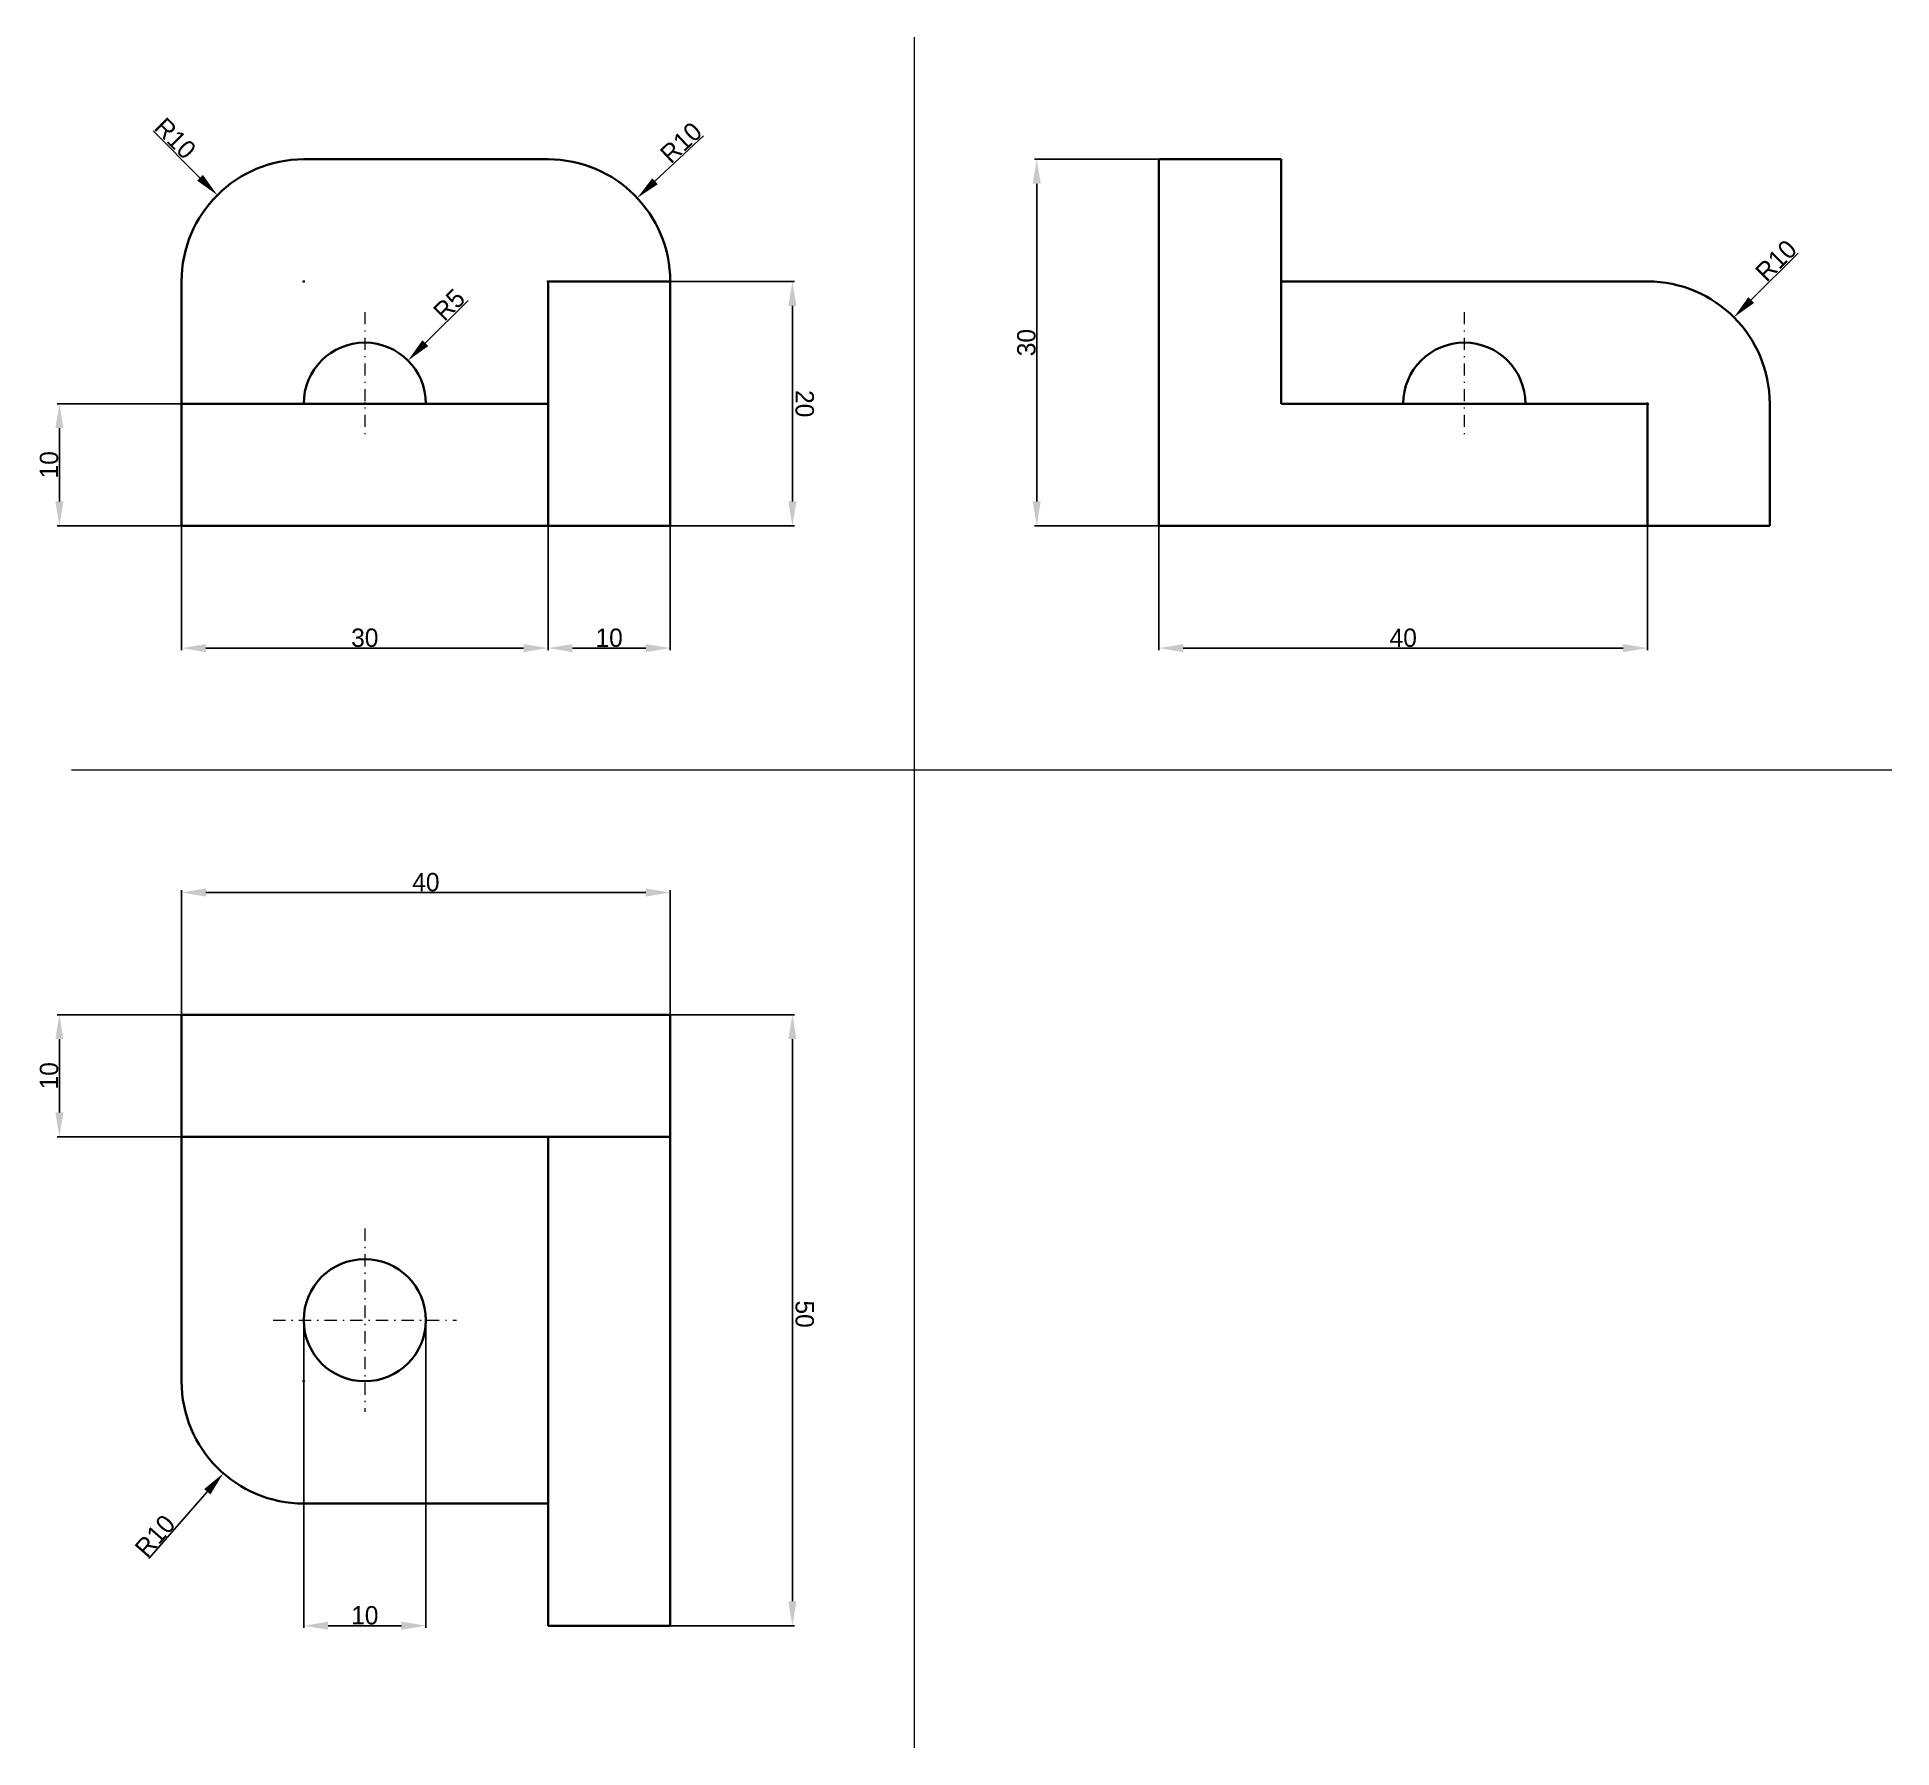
# Model space of a CAD drawing. Header units: inches. Extents: x -17 to 135, y -20 to 120.
import ezdxf

# ---------------------------------------------------------------- set-up
doc = ezdxf.new("R2010")
doc.units = ezdxf.units.IN
doc.header["$MEASUREMENT"] = 0
doc.linetypes.add('DASHDOTX2', pattern=[2, 1, -0.5, 0, -0.5])
for name, color, linetype, lineweight in [('kote', 18, 'Continuous', 15), ('pom crta', 90, 'Continuous', 15), ('simetrala', 10, 'DASHDOTX2', 15), ('vidljivi bridovi', 18, 'Continuous', 30)]:
    doc.layers.add(name, color=color, linetype=linetype, lineweight=lineweight)
doc.dimstyles.get("Standard").update_dxf_attribs({"dimtxt": 1.5, "dimasz": 2, "dimexe": 0.18, "dimexo": 0.0625, "dimgap": 0.09, "dimtad": 1, "dimdec": 0, "dimzin": 0, "dimdsep": 46, "dimtxsty": 'Standard', "dimcen": 0.09, "dimadec": 0, "dimazin": 0, "dimtfac": 1, "dimtdec": 0, "dimtofl": 0, "dimtmove": 0, "dimatfit": 3, "dimfxl": 1, "dimtolj": 1, "dimtzin": 0, "dimarcsym": 0})

# ---------------------------------------------------------------- blocks, each defined once
blk = doc.blocks.new('*D28')
at = {"layer": 'Defpoints', "color": 0, "transparency": 16777216}
for p in [(35, 50), (-5, 40), (35, 40)]:
    blk.add_point(p, dxfattribs=at)
at = {"layer": 'kote', "color": 0, "lineweight": -2, "transparency": 16777216}
for p, q in [((-5, 40.06), (-5, 50.18)), ((35, 40.06), (35, 50.18)), ((-3, 50), (33, 50))]:
    blk.add_line(p, q, dxfattribs=at)
at = {"layer": 'kote', "color": 0, "transparency": 16777216}
for points in [[(-3, 50.33), (-3, 49.67), (-5, 50)], [(33, 50.33), (33, 49.67), (35, 50)]]:
    blk.add_solid(points, dxfattribs=at)
at = {"layer": 'kote', "color": 0, "transparency": 16777216, "insert": (15, 50.84), "char_height": 1.5, "attachment_point": 5}
blk.add_mtext('\\A1;40', dxfattribs=at)
blk = doc.blocks.new('*D30')
at = {"layer": 'Defpoints', "color": 0, "transparency": 16777216}
for p in [(5, 15), (15, 15), (15, -10)]:
    blk.add_point(p, dxfattribs=at)
at = {"layer": 'kote', "color": 0, "lineweight": -2, "transparency": 16777216}
for p, q in [((5, 14.94), (5, -10.18)), ((15, 14.94), (15, -10.18)), ((7, -10), (13, -10))]:
    blk.add_line(p, q, dxfattribs=at)
at = {"layer": 'kote', "color": 0, "transparency": 16777216}
for points in [[(7, -9.67), (7, -10.33), (5, -10)], [(13, -9.67), (13, -10.33), (15, -10)]]:
    blk.add_solid(points, dxfattribs=at)
at = {"layer": 'kote', "color": 0, "transparency": 16777216, "insert": (10, -9.16), "char_height": 1.5, "attachment_point": 5}
blk.add_mtext('\\A1;10', dxfattribs=at)
blk = doc.blocks.new('*D32')
at = {"layer": 'Defpoints', "color": 0, "transparency": 16777216}
for p in [(5, 10), (-1.58, 2.47)]:
    blk.add_point(p, dxfattribs=at)
at = {"layer": 'kote', "color": 0, "lineweight": -2, "transparency": 16777216}
for p, q in [((4.91, 10), (5.09, 10)), ((5, 9.91), (5, 10.09)), ((-7.67, -4.5), (-2.89, 0.96))]:
    blk.add_line(p, q, dxfattribs=at)
at = {"layer": 'kote', "color": 0, "transparency": 16777216}
blk.add_solid([(-3.15, 1.18), (-2.64, 0.74), (-1.58, 2.47)], dxfattribs=at)
at = {"layer": 'kote', "color": 0, "transparency": 16777216, "insert": (-7.17, -2.66), "char_height": 1.5, "attachment_point": 5, "rotation": 48.8618}
blk.add_mtext('\\A1;R10', dxfattribs=at)
blk = doc.blocks.new('*D33')
at = {"layer": 'Defpoints', "color": 0, "transparency": 16777216}
for p in [(25, 80), (35, 80), (35, 70)]:
    blk.add_point(p, dxfattribs=at)
at = {"layer": 'kote', "color": 0, "lineweight": -2, "transparency": 16777216}
for p, q in [((25, 79.94), (25, 69.82)), ((35, 79.94), (35, 69.82)), ((27, 70), (33, 70))]:
    blk.add_line(p, q, dxfattribs=at)
at = {"layer": 'kote', "color": 0, "transparency": 16777216}
for points in [[(27, 70.33), (27, 69.67), (25, 70)], [(33, 70.33), (33, 69.67), (35, 70)]]:
    blk.add_solid(points, dxfattribs=at)
at = {"layer": 'kote', "color": 0, "transparency": 16777216, "insert": (30, 70.84), "char_height": 1.5, "attachment_point": 5}
blk.add_mtext('\\A1;10', dxfattribs=at)
blk = doc.blocks.new('*D34')
at = {"layer": 'Defpoints', "color": 0, "transparency": 16777216}
for p in [(75, 80), (115, 80), (115, 70)]:
    blk.add_point(p, dxfattribs=at)
at = {"layer": 'kote', "color": 0, "lineweight": -2, "transparency": 16777216}
for p, q in [((75, 79.94), (75, 69.82)), ((115, 79.94), (115, 69.82)), ((77, 70), (113, 70))]:
    blk.add_line(p, q, dxfattribs=at)
at = {"layer": 'kote', "color": 0, "transparency": 16777216}
for points in [[(77, 70.33), (77, 69.67), (75, 70)], [(113, 70.33), (113, 69.67), (115, 70)]]:
    blk.add_solid(points, dxfattribs=at)
at = {"layer": 'kote', "color": 0, "transparency": 16777216, "insert": (95, 70.84), "char_height": 1.5, "attachment_point": 5}
blk.add_mtext('\\A1;40', dxfattribs=at)
blk = doc.blocks.new('*D35')
at = {"layer": 'Defpoints', "color": 0, "transparency": 16777216}
for p in [(-5, 40), (-15, 30), (-5, 30)]:
    blk.add_point(p, dxfattribs=at)
at = {"layer": 'kote', "color": 0, "lineweight": -2, "transparency": 16777216}
for p, q in [((-5.06, 40), (-15.18, 40)), ((-15, 38), (-15, 32)), ((-5.06, 30), (-15.18, 30))]:
    blk.add_line(p, q, dxfattribs=at)
at = {"layer": 'kote', "color": 0, "transparency": 16777216}
for points in [[(-15.33, 38), (-14.67, 38), (-15, 40)], [(-15.33, 32), (-14.67, 32), (-15, 30)]]:
    blk.add_solid(points, dxfattribs=at)
at = {"layer": 'kote', "color": 0, "transparency": 16777216, "insert": (-15.84, 35), "char_height": 1.5, "attachment_point": 5, "rotation": 90}
blk.add_mtext('\\A1;10', dxfattribs=at)
blk = doc.blocks.new('*D36')
at = {"layer": 'Defpoints', "color": 0, "transparency": 16777216}
for p in [(35, 40), (35, -10), (45, -10)]:
    blk.add_point(p, dxfattribs=at)
at = {"layer": 'kote', "color": 0, "lineweight": -2, "transparency": 16777216}
for p, q in [((35.06, 40), (45.18, 40)), ((45, 38), (45, -8)), ((35.06, -10), (45.18, -10))]:
    blk.add_line(p, q, dxfattribs=at)
at = {"layer": 'kote', "color": 0, "transparency": 16777216}
for points in [[(44.67, 38), (45.33, 38), (45, 40)], [(44.67, -8), (45.33, -8), (45, -10)]]:
    blk.add_solid(points, dxfattribs=at)
at = {"layer": 'kote', "color": 0, "transparency": 16777216, "insert": (46, 15.5), "char_height": 1.5, "attachment_point": 5, "rotation": 270}
blk.add_mtext('\\A1;50', dxfattribs=at)
blk = doc.blocks.new('*D37')
at = {"layer": 'Defpoints', "color": 0, "transparency": 16777216}
for p in [(-5, 80), (25, 80), (25, 70)]:
    blk.add_point(p, dxfattribs=at)
at = {"layer": 'kote', "color": 0, "lineweight": -2, "transparency": 16777216}
for p, q in [((-5, 79.94), (-5, 69.82)), ((25, 79.94), (25, 69.82)), ((-3, 70), (23, 70))]:
    blk.add_line(p, q, dxfattribs=at)
at = {"layer": 'kote', "color": 0, "transparency": 16777216}
for points in [[(-3, 70.33), (-3, 69.67), (-5, 70)], [(23, 70.33), (23, 69.67), (25, 70)]]:
    blk.add_solid(points, dxfattribs=at)
at = {"layer": 'kote', "color": 0, "transparency": 16777216, "insert": (10, 70.84), "char_height": 1.5, "attachment_point": 5}
blk.add_mtext('\\A1;30', dxfattribs=at)
blk = doc.blocks.new('*D38')
at = {"layer": 'Defpoints', "color": 0, "transparency": 16777216}
for p in [(75, 110), (65, 80), (75, 80)]:
    blk.add_point(p, dxfattribs=at)
at = {"layer": 'kote', "color": 0, "lineweight": -2, "transparency": 16777216}
for p, q in [((74.94, 110), (64.82, 110)), ((65, 108), (65, 82)), ((74.94, 80), (64.82, 80))]:
    blk.add_line(p, q, dxfattribs=at)
at = {"layer": 'kote', "color": 0, "transparency": 16777216}
for points in [[(64.67, 108), (65.33, 108), (65, 110)], [(64.67, 82), (65.33, 82), (65, 80)]]:
    blk.add_solid(points, dxfattribs=at)
at = {"layer": 'kote', "color": 0, "transparency": 16777216, "insert": (64.16, 95), "char_height": 1.5, "attachment_point": 5, "rotation": 90}
blk.add_mtext('\\A1;30', dxfattribs=at)
blk = doc.blocks.new('*D39')
at = {"layer": 'Defpoints', "color": 0, "transparency": 16777216}
for p in [(-2.07, 107.07), (5, 100)]:
    blk.add_point(p, dxfattribs=at)
at = {"layer": 'kote', "color": 0, "lineweight": -2, "transparency": 16777216}
for p, q in [((-7.32, 112.32), (-3.49, 108.49)), ((4.91, 100), (5.09, 100)), ((5, 99.91), (5, 100.09))]:
    blk.add_line(p, q, dxfattribs=at)
at = {"layer": 'kote', "color": 0, "transparency": 16777216}
blk.add_solid([(-3.25, 108.72), (-3.72, 108.25), (-2.07, 107.07)], dxfattribs=at)
at = {"layer": 'kote', "color": 0, "transparency": 16777216, "insert": (-5.52, 111.71), "char_height": 1.5, "attachment_point": 5, "rotation": 315}
blk.add_mtext('\\A1;R10', dxfattribs=at)
blk = doc.blocks.new('*D40')
at = {"layer": 'Defpoints', "color": 0, "transparency": 16777216}
for p in [(32.3, 106.84), (25, 100)]:
    blk.add_point(p, dxfattribs=at)
at = {"layer": 'kote', "color": 0, "lineweight": -2, "transparency": 16777216}
for p, q in [((37.72, 111.92), (33.75, 108.21)), ((24.91, 100), (25.09, 100)), ((25, 99.91), (25, 100.09))]:
    blk.add_line(p, q, dxfattribs=at)
at = {"layer": 'kote', "color": 0, "transparency": 16777216}
blk.add_solid([(33.53, 108.45), (33.98, 107.96), (32.3, 106.84)], dxfattribs=at)
at = {"layer": 'kote', "color": 0, "transparency": 16777216, "insert": (35.89, 111.36), "char_height": 1.5, "attachment_point": 5, "rotation": 43.1524}
blk.add_mtext('\\A1;R10', dxfattribs=at)
blk = doc.blocks.new('*D41')
at = {"layer": 'Defpoints', "color": 0, "transparency": 16777216}
for p in [(122.07, 97.07), (115, 90)]:
    blk.add_point(p, dxfattribs=at)
at = {"layer": 'kote', "color": 0, "lineweight": -2, "transparency": 16777216}
for p, q in [((127.32, 102.32), (123.49, 98.49)), ((114.91, 90), (115.09, 90)), ((115, 89.91), (115, 90.09))]:
    blk.add_line(p, q, dxfattribs=at)
at = {"layer": 'kote', "color": 0, "transparency": 16777216}
blk.add_solid([(123.25, 98.72), (123.72, 98.25), (122.07, 97.07)], dxfattribs=at)
at = {"layer": 'kote', "color": 0, "transparency": 16777216, "insert": (125.52, 101.71), "char_height": 1.5, "attachment_point": 5, "rotation": 45}
blk.add_mtext('\\A1;R10', dxfattribs=at)
blk = doc.blocks.new('*D42')
at = {"layer": 'Defpoints', "color": 0, "transparency": 16777216}
for p in [(13.54, 93.54), (10, 90)]:
    blk.add_point(p, dxfattribs=at)
at = {"layer": 'kote', "color": 0, "lineweight": -2, "transparency": 16777216}
for p, q in [((18.45, 98.45), (14.95, 94.95)), ((9.91, 90), (10.09, 90)), ((10, 89.91), (10, 90.09))]:
    blk.add_line(p, q, dxfattribs=at)
at = {"layer": 'kote', "color": 0, "transparency": 16777216}
blk.add_solid([(14.71, 95.19), (15.19, 94.71), (13.54, 93.54)], dxfattribs=at)
at = {"layer": 'kote', "color": 0, "transparency": 16777216, "insert": (16.91, 98.09), "char_height": 1.5, "attachment_point": 5, "rotation": 45}
blk.add_mtext('\\A1;R5', dxfattribs=at)
blk = doc.blocks.new('*D43')
at = {"layer": 'Defpoints', "color": 0, "transparency": 16777216}
for p in [(35, 100), (35, 80), (45, 80)]:
    blk.add_point(p, dxfattribs=at)
at = {"layer": 'kote', "color": 0, "lineweight": -2, "transparency": 16777216}
for p, q in [((35.06, 100), (45.18, 100)), ((45, 98), (45, 82)), ((35.06, 80), (45.18, 80))]:
    blk.add_line(p, q, dxfattribs=at)
at = {"layer": 'kote', "color": 0, "transparency": 16777216}
for points in [[(44.67, 98), (45.33, 98), (45, 100)], [(44.67, 82), (45.33, 82), (45, 80)]]:
    blk.add_solid(points, dxfattribs=at)
at = {"layer": 'kote', "color": 0, "transparency": 16777216, "insert": (46, 90), "char_height": 1.5, "attachment_point": 5, "rotation": 270}
blk.add_mtext('\\A1;20', dxfattribs=at)
blk = doc.blocks.new('*D44')
at = {"layer": 'Defpoints', "color": 0, "transparency": 16777216}
for p in [(-5, 90), (-15, 80), (-5, 80)]:
    blk.add_point(p, dxfattribs=at)
at = {"layer": 'kote', "color": 0, "lineweight": -2, "transparency": 16777216}
for p, q in [((-5.06, 90), (-15.18, 90)), ((-15, 88), (-15, 82)), ((-5.06, 80), (-15.18, 80))]:
    blk.add_line(p, q, dxfattribs=at)
at = {"layer": 'kote', "color": 0, "transparency": 16777216}
for points in [[(-15.33, 88), (-14.67, 88), (-15, 90)], [(-15.33, 82), (-14.67, 82), (-15, 80)]]:
    blk.add_solid(points, dxfattribs=at)
at = {"layer": 'kote', "color": 0, "transparency": 16777216, "insert": (-15.84, 85), "char_height": 1.5, "attachment_point": 5, "rotation": 90}
blk.add_mtext('\\A1;10', dxfattribs=at)

msp = doc.modelspace()

# ---------------------------------------------------------------- linework, layer by layer
at = {"layer": 'pom crta'}
for p, q in [((55, -20), (55, 120)), ((135, 60), (-14, 60))]:
    msp.add_line(p, q, dxfattribs=at)
at = {"layer": 'simetrala'}
for p, q in [((10, 97.5), (10, 87.5)), ((100, 97.5), (100, 87.5)), ((10, 22.5), (10, 7.5)), ((2.5, 15), (17.5, 15))]:
    msp.add_line(p, q, dxfattribs=at)
at = {"layer": 'vidljivi bridovi'}
for p, q in [((5, 110), (25, 110)), ((85, 110), (75, 110)), ((75, 110), (75, 80)), ((85, 90), (85, 110)), ((-5, 80), (-5, 100)), ((25, 100), (25, 80)), ((25, 100), (35, 100)), ((35, 100), (35, 80)), ((115, 100), (85, 100)), ((10, 95), (10, 95)), ((100, 95), (100, 95)), ((5, 90), (-5, 90)), ((5, 90), (25, 90)), ((25, 90), (5, 90)), ((5, 90), (5, 90)), ((5, 90), (5, 90)), ((15, 90), (15, 90)), ((115, 90), (85, 90)), ((95, 90), (95, 90)), ((105, 90), (105, 90)), ((115, 90), (115, 80)), ((125, 80), (125, 90)), ((35, 80), (-5, 80)), ((75, 80), (125, 80)), ((-5, 10), (-5, 40)), ((-5, 40), (35, 40)), ((35, 40), (35, -10)), ((-5, 30), (35, 30)), ((25, 30), (25, 0)), ((25, 0), (5, 0)), ((25, -10), (25, 0)), ((35, -10), (25, -10))]:
    msp.add_line(p, q, dxfattribs=at)
msp.add_circle((10, 15), 5, dxfattribs=at)
for centre, radius, start, end in [((5, 100), 10, 90, 180), ((25, 100), 10, 0, 90), ((115, 90), 10, 0, 90), ((10, 90), 5, 90, 180), ((10, 90), 5, 0, 90), ((100, 90), 5, 90, 180), ((100, 90), 5, 0, 90), ((5, 10), 10, 180, 270)]:
    msp.add_arc(centre, radius, start, end, dxfattribs=at)

# ---------------------------------------------------------------- dimensions: what is measured, and where the dimension line sits
at = {"layer": 'kote'}
for center, mpoint, picture, middle in [((5, 100), (-2.07, 107.07), '*D39', (-5.52, 111.71)), ((25, 100), (32.3, 106.84), '*D40', (35.89, 111.36)), ((115, 90), (122.07, 97.07), '*D41', (125.52, 101.71))]:
    dim = msp.add_radius_dim(center=center, mpoint=mpoint, dimstyle='Standard', dxfattribs=at)
    dim.commit()
    dim.dimension.update_dxf_attribs({"geometry": picture, "text_midpoint": middle})
for base, p1, p2, picture, middle in [((65, 80), (75, 110), (75, 80), '*D38', (64.16, 95)), ((-15, 80), (-5, 90), (-5, 80), '*D44', (-15.84, 85)), ((-15, 30), (-5, 40), (-5, 30), '*D35', (-15.84, 35))]:
    dim = msp.add_linear_dim(base=base, p1=p1, p2=p2, angle=90, dimstyle='Standard', dxfattribs=at)
    dim.commit()
    dim.dimension.update_dxf_attribs({"geometry": picture, "text_midpoint": middle})
for center, mpoint, picture, middle in [((10, 90), (13.54, 93.54), '*D42', (17.5, 97.5)), ((5, 10), (-1.58, 2.47), '*D32', (-6.54, -3.21))]:
    dim = msp.add_radius_dim(center=center, mpoint=mpoint, dimstyle='Standard', dxfattribs=at)
    dim.commit()
    dim.dimension.update_dxf_attribs({"geometry": picture, "text_midpoint": middle, "dimtype": 164})
for base, p1, p2, override, picture, middle in [((45, 80), (35, 100), (35, 80), {"dimtmove": 2}, '*D43', (46, 90)), ((45, -10), (35, 40), (35, -10), {"dimtad": 0, "dimtmove": 2}, '*D36', (46, 15.5))]:
    dim = msp.add_linear_dim(base=base, p1=p1, p2=p2, angle=90, dimstyle='Standard', override=override, dxfattribs=at)
    dim.commit()
    dim.dimension.update_dxf_attribs({"geometry": picture, "text_midpoint": middle, "dimtype": 160, "text_rotation": 270})
for base, p1, p2, picture, middle in [((25, 70), (-5, 80), (25, 80), '*D37', (10, 70.84)), ((35, 70), (25, 80), (35, 80), '*D33', (30, 70.84)), ((115, 70), (75, 80), (115, 80), '*D34', (95, 70.84)), ((15, -10), (5, 15), (15, 15), '*D30', (10, -9.16))]:
    dim = msp.add_linear_dim(base=base, p1=p1, p2=p2, dimstyle='Standard', dxfattribs=at)
    dim.commit()
    dim.dimension.update_dxf_attribs({"geometry": picture, "text_midpoint": middle})
dim = msp.add_linear_dim(base=(35, 50), p1=(-5, 40), p2=(35, 40), dimstyle='Standard', dxfattribs=at)
dim.commit()
dim.dimension.update_dxf_attribs({"geometry": '*D28', "text_midpoint": (15, 50), "dimtype": 160})

doc.saveas('drawing.dxf')
